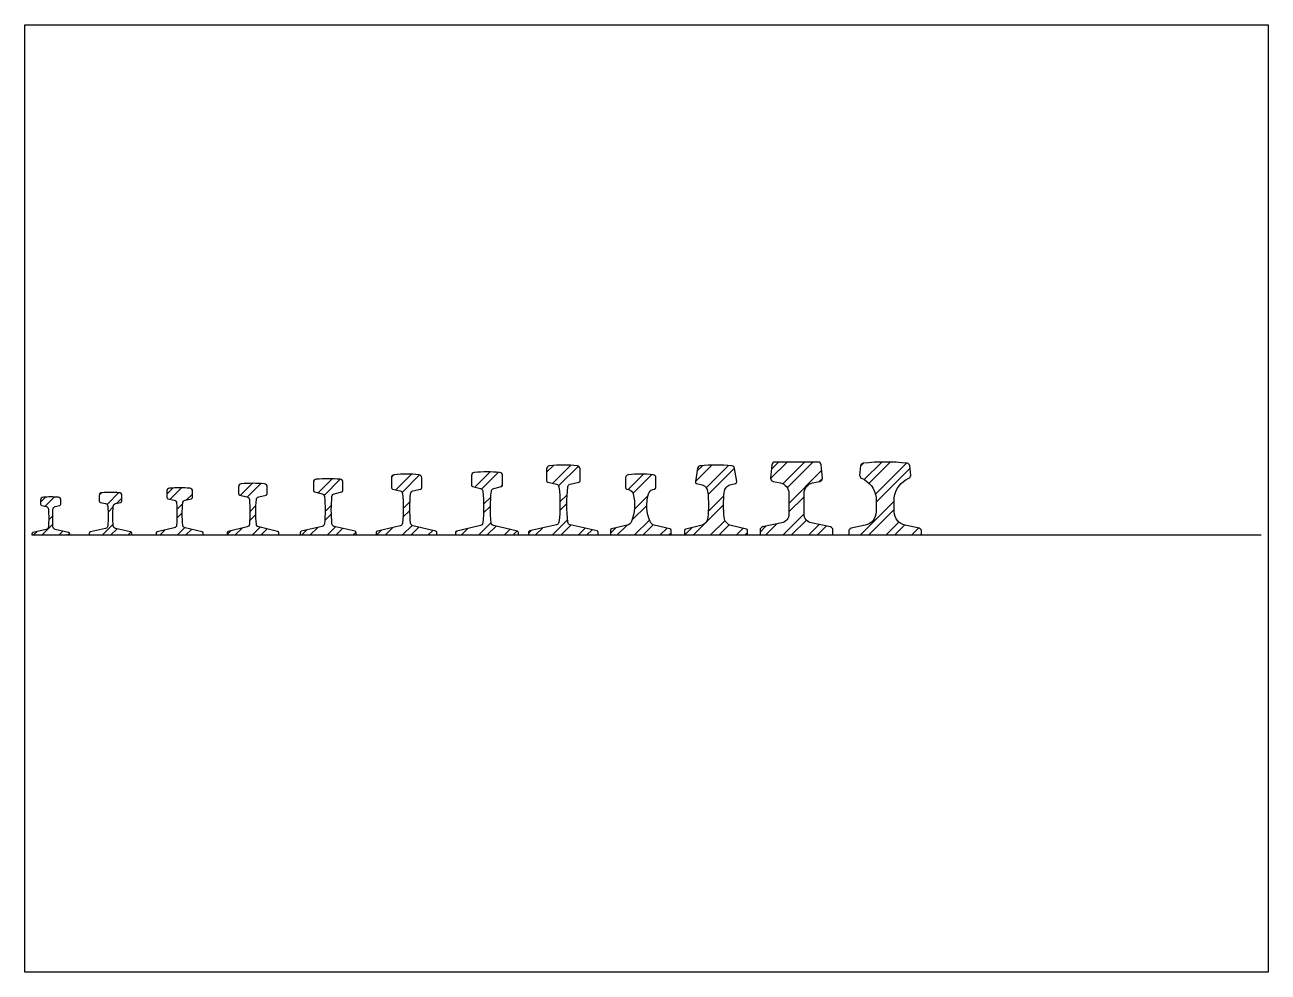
# Paper-space layout 'Layout1' of a CAD drawing. Header units: inches. Extents: x 1.05 to 9.45, y 0.8 to 7.2.
# The model-space entities are those that its viewports show. They can reach past a viewport. Long polylines and large blocks are cut down to what shows.
import ezdxf

# ---------------------------------------------------------------- set-up
doc = ezdxf.new("R2010")
doc.units = ezdxf.units.IN
doc.header["$MEASUREMENT"] = 0
doc.layers.add('HATCH', color=5, linetype='Continuous')

# ---------------------------------------------------------------- blocks, each defined once
blk = doc.blocks.new('AecDtl_CraneRail_030')
at = {"layer": 'HATCH'}
h = blk.add_hatch(dxfattribs=at)
h.set_pattern_fill('ANSI32', color=256, scale=4, style=0)
h.set_pattern_definition([(45, (-1.049073246757899, 0), (-1.060660171779821, 1.060660171779821), []), (45, (-0.3419664667578993, 0), (-1.060660171779821, 1.060660171779821), [])])
edge = h.paths.add_edge_path()
edge.add_line((1.5625, 0), (1.5625, 0.07108896178280588))
edge.add_arc((1.437499999999994, 0.07108896178280338), 0.1250000000000058, 1.144999685326813e-12, 77.00000000000058)
edge.add_line((1.465618881792977, 0.1928852198809636), (0.378889102555803, 0.4437765582557347))
edge.add_arc((0.4351268661419381, 0.687369074451837), 0.2499999999998368, 183.431292936319, 256.99999999995157, ccw=False)
edge.add_arc((12.16406250000004, 1.390625000002844), 12.00000000000022, 176.5687070636428, 183.4312929363844, ccw=False)
edge.add_arc((0.4351268661417484, 2.09388092554792), 0.2500000000000025, 102.999999999995, 176.5687070636276, ccw=False)
edge.add_line((0.378889102555803, 2.337473441744237), (0.7468688817930058, 2.422428267747506))
edge.add_arc((0.7187500000000244, 2.544224525845665), 0.1250000000000042, 282.9999999999987, 359.9999999999994)
edge.add_line((0.8437500000000284, 2.544224525845664), (0.84375, 2.859988748929197))
edge.add_arc((0.5937499999998777, 2.859988748929298), 0.2500000000001223, 359.999999999977, 447.1035009634804)
edge.add_arc((0, -8.875000000000018), 12.00000000000001, 87.10350096350989, 92.89649903649013)
edge.add_arc((-0.5937499999999344, 2.859988748929351), 0.2500000000000658, 92.89649903650728, 180.0000000000158)
edge.add_line((-0.84375, 2.859988748929283), (-0.8437500000000284, 2.544224525845664))
edge.add_arc((-0.7187500000000244, 2.544224525845665), 0.125000000000004, 180.0000000000006, 257.0000000000013)
edge.add_line((-0.7468688817930058, 2.422428267747506), (-0.378889102555803, 2.337473441744208))
edge.add_arc((-0.4351268661417471, 2.093880925547892), 0.2500000000000028, 3.431292936379009, 77.00000000000529, ccw=False)
edge.add_arc((-12.16406250000009, 1.390625000002844), 12.00000000000027, -3.431292936384409, 3.431292936357181, ccw=False)
edge.add_arc((-0.4351268661419415, 0.6873690744518329), 0.2499999999998399, 283.0000000000557, 356.568707063682, ccw=False)
edge.add_line((-0.3788891025557746, 0.4437765582557347), (-1.465618881792977, 0.1928852198809636))
edge.add_arc((-1.437499999999994, 0.07108896178280338), 0.1250000000000057, 102.9999999999994, 179.9999999999988)
edge.add_line((-1.5625, 0.07108896178280588), (-1.5625, 0))
edge.add_line((-1.5625, 0), (1.5625, 0))
at = {"color": 0, "linetype": 'ByBlock', "lineweight": -2}
blk.add_lwpolyline([(1.5625, 0), (1.5625, 0.07108896178280588, 0.3492156334215374), (1.465618881792977, 0.1928852198809636), (0.378889102555803, 0.4437765582557347, -0.3325040803923388), (0.1855750441451107, 0.6724061824191381, -0.02995263228771669), (0.1855750441447697, 2.108843817580862, -0.3325040803923389), (0.378889102555803, 2.337473441744237), (0.7468688817930058, 2.422428267747506, 0.3492156334215434), (0.8437500000000284, 2.544224525845664), (0.84375, 2.859988748929197, 0.3994831303838762), (0.606382978723417, 3.109669360608763, 0.02528210706624581), (-0.606382978723417, 3.109669360608763, 0.3994831303839025), (-0.84375, 2.859988748929283), (-0.8437500000000284, 2.544224525845664, 0.3492156334215434), (-0.7468688817930058, 2.422428267747506), (-0.378889102555803, 2.337473441744208, -0.3325040803923081), (-0.1855750441447697, 2.108843817580862, -0.02995263228771657), (-0.1855750441451107, 0.6724061824191381, -0.3325040803923081), (-0.3788891025557746, 0.4437765582557347), (-1.465618881792977, 0.1928852198809636, 0.3492156334215374), (-1.5625, 0.07108896178280588), (-1.5625, 0)], format="xyb", close=True, dxfattribs=at)
blk = doc.blocks.new('AecDtl_CraneRail_040')
at = {"layer": 'HATCH'}
h = blk.add_hatch(dxfattribs=at)
h.set_pattern_fill('ANSI32', color=256, scale=4, style=0)
h.set_pattern_definition([(45, (-1.75, 0), (-1.060660171779821, 1.060660171779821), []), (45, (-1.04289322, 0), (-1.060660171779821, 1.060660171779821), [])])
edge = h.paths.add_edge_path()
edge.add_arc((-0.6874999999999964, 3.229869724340654), 0.2500000000000038, 93.35432841181421, 179.9999999999988)
edge.add_line((-0.9375, 3.229869724340659), (-0.9375, 2.800243418763671))
edge.add_arc((-0.8124999999999964, 2.800243418763671), 0.1250000000000036, 180.0000000000002, 257.0000000000014)
edge.add_line((-0.8406188817929774, 2.678447160665513), (-0.4151214665535008, 2.580213342080583))
edge.add_arc((-0.4713592301395098, 2.336620825884331), 0.2499999999999543, 3.8157117676881853, 76.99999999998761, ccw=False)
edge.add_arc((-12.19531249999988, 1.554687499998707), 11.99999999999996, -3.815711767696598, 3.8157117677088763, ccw=False)
edge.add_arc((-0.4713592301393703, 0.7727541741157188), 0.2499999999999907, 282.9999999999978, 356.18428823229436, ccw=False)
edge.add_line((-0.4151214665534155, 0.5291616579194169), (-1.653118881792977, 0.2433474340449209))
edge.add_arc((-1.624999999999994, 0.1215511759467605), 0.1250000000000058, 102.9999999999994, 179.9999999999988)
edge.add_line((-1.75, 0.1215511759467631), (-1.75, 0))
edge.add_line((-1.75, 0), (1.75, 0))
edge.add_line((1.75, 0), (1.75, 0.1215511759467631))
edge.add_arc((1.624999999999994, 0.1215511759467605), 0.1250000000000062, 1.195888560230223e-12, 77.0000000000004)
edge.add_line((1.653118881792977, 0.2433474340449209), (0.4151214665534155, 0.5291616579194169))
edge.add_arc((0.4713592301393703, 0.7727541741157189), 0.2499999999999907, 183.8157117677056, 257.0000000000022, ccw=False)
edge.add_arc((12.19531249999991, 1.554687499998707), 12, 176.1842882322912, 183.8157117676966, ccw=False)
edge.add_arc((0.4713592301395098, 2.336620825884331), 0.2499999999999545, 103.0000000000125, 176.1842882323118, ccw=False)
edge.add_line((0.4151214665535008, 2.580213342080583), (0.8406188817929774, 2.678447160665513))
edge.add_arc((0.8124999999999964, 2.800243418763671), 0.1250000000000032, 282.9999999999986, 359.9999999999998)
edge.add_line((0.9375, 2.800243418763671), (0.9375, 3.229869724340659))
edge.add_arc((0.6875000000000098, 3.22986972434067), 0.2499999999999902, 359.9999999999976, 446.6456715881756)
edge.add_arc((2.842170943040401e-14, -8.499999999999865), 12.00000000000002, 86.64567158818099, 93.354328411819)
at = {"color": 0, "linetype": 'ByBlock', "lineweight": -2}
blk.add_lwpolyline([(-0.7021276595744439, 3.479441420603223, 0.397168517222494), (-0.9375, 3.229869724340659), (-0.9375, 2.800243418763671, 0.3492156334215464), (-0.8406188817929774, 2.678447160665513), (-0.4151214665535008, 2.580213342080583, -0.3306423280437512), (-0.2219134158872009, 2.353257705158398, -0.03331067915553238), (-0.2219134158870304, 0.7561172948415731, -0.3306423280437379), (-0.4151214665534155, 0.5291616579194169), (-1.653118881792977, 0.2433474340449209, 0.3492156334215368), (-1.75, 0.1215511759467631), (-1.75, 0), (1.75, 0), (1.75, 0.1215511759467631, 0.3492156334215368), (1.653118881792977, 0.2433474340449209), (0.4151214665534155, 0.5291616579194169, -0.3306423280437378), (0.2219134158870304, 0.7561172948415731, -0.03331067915553227), (0.2219134158872009, 2.353257705158398, -0.3306423280437513), (0.4151214665535008, 2.580213342080583), (0.8406188817929774, 2.678447160665513, 0.3492156334215464), (0.9375, 2.800243418763671), (0.9375, 3.229869724340659, 0.3971685172224612), (0.7021276595745007, 3.479441420603223, 0.02928040095926526)], format="xyb", close=True, dxfattribs=at)
blk = doc.blocks.new('AecDtl_CraneRail_050')
at = {"layer": 'HATCH'}
h = blk.add_hatch(dxfattribs=at)
h.set_pattern_fill('ANSI32', color=256, scale=4, style=0)
h.set_pattern_definition([(45, (-1.9375, 0), (-1.060660171779821, 1.060660171779821), []), (45, (-1.23039322, 0), (-1.060660171779821, 1.060660171779821), [])])
edge = h.paths.add_edge_path()
edge.add_arc((-1.024957896333945e-12, -8.12499999999993), 12.00000000000001, 86.03489359890128, 93.96510640108893)
edge.add_arc((-0.8125000000000142, 3.596874583444565), 0.2499999999999862, 93.96510640109132, 180.0000000000012)
edge.add_line((-1.0625, 3.59687458344456), (-1.0625, 3.094726942654376))
edge.add_arc((-0.9374999999999964, 3.094726942654376), 0.1250000000000036, 180, 257.0000000000013)
edge.add_line((-0.9656188817929774, 2.972930684556218), (-0.4463201942515695, 2.853041135909649))
edge.add_arc((-0.5025579578373147, 2.609448619713057), 0.2500000000002259, 4.347427547376583, 77.00000000006389, ccw=False)
edge.add_arc((-12.21875000000006, 1.718750000000776), 12.00000000000001, -4.347427547312691, 4.347427547305472, ccw=False)
edge.add_arc((-0.5025579578372295, 0.8280513802866972), 0.2500000000000044, 282.9999999999946, 355.6525724526891, ccw=False)
edge.add_line((-0.4463201942512853, 0.5844588640903794), (-1.840618881793006, 0.2625596482088781))
edge.add_arc((-1.812500000000023, 0.1407633901107176), 0.1250000000000059, 102.9999999999992, 179.9999999999987)
edge.add_line((-1.937500000000028, 0.1407633901107204), (-1.9375, 0))
edge.add_line((-1.9375, 0), (1.9375, 0))
edge.add_line((1.9375, 0), (1.937500000000028, 0.1407633901107204))
edge.add_arc((1.812500000000023, 0.1407633901107176), 0.1250000000000053, 1.272221872585352e-12, 77.00000000000081)
edge.add_line((1.840618881793006, 0.2625596482088781), (0.4463201942512853, 0.5844588640903794))
edge.add_arc((0.5025579578372295, 0.8280513802866971), 0.2500000000000037, 184.3474275473109, 257.0000000000054, ccw=False)
edge.add_arc((12.21875000000006, 1.718750000000776), 12.00000000000001, 175.6525724526945, 184.3474275473127, ccw=False)
edge.add_arc((0.5025579578373147, 2.609448619713057), 0.2500000000002257, 102.99999999993611, 175.6525724526235, ccw=False)
edge.add_line((0.4463201942515695, 2.853041135909649), (0.9656188817929774, 2.972930684556218))
edge.add_arc((0.9374999999999964, 3.094726942654376), 0.1250000000000028, 282.9999999999987, 360)
edge.add_line((1.0625, 3.094726942654376), (1.0625, 3.59687458344456))
edge.add_arc((0.8125000000000906, 3.596874583444494), 0.2499999999999094, 1.506310697141667e-11, 86.03489359892501)
at = {"color": 0, "linetype": 'ByBlock', "lineweight": -2}
blk.add_lwpolyline([(0.8297872340425556, 3.846276170326206, 0.03461589729919096), (-0.8297872340425556, 3.846276170326348, 0.394086362471462), (-1.0625, 3.59687458344456), (-1.0625, 3.094726942654376, 0.3492156334215479), (-0.9656188817929774, 2.972930684556218), (-0.4463201942515695, 2.853041135909649, -0.3280706107383488), (-0.2532772760889657, 2.628399654175354, -0.0379566747818724), (-0.2532772760890794, 0.809100345824703, -0.3280706107383844), (-0.4463201942512853, 0.5844588640903794), (-1.840618881793006, 0.2625596482088781, 0.3492156334215361), (-1.937500000000028, 0.1407633901107204), (-1.9375, 0), (1.9375, 0), (1.937500000000028, 0.1407633901107204, 0.3492156334215361), (1.840618881793006, 0.2625596482088781), (0.4463201942512853, 0.5844588640903794, -0.3280706107383846), (0.2532772760890794, 0.809100345824703, -0.0379566747818724), (0.2532772760889657, 2.628399654175354, -0.3280706107383488), (0.4463201942515695, 2.853041135909649), (0.9656188817929774, 2.972930684556218, 0.3492156334215479), (1.0625, 3.094726942654376), (1.0625, 3.59687458344456, 0.3940863624714619)], format="xyb", close=True, dxfattribs=at)
blk = doc.blocks.new('AecDtl_CraneRail_060')
at = {"layer": 'HATCH'}
h = blk.add_hatch(dxfattribs=at)
h.set_pattern_fill('ANSI32', color=256, scale=4, style=0)
h.set_pattern_definition([(45, (-2.125, 0), (-1.060660171779821, 1.060660171779821), []), (45, (-1.41789322, 0), (-1.060660171779821, 1.060660171779821), [])])
edge = h.paths.add_edge_path()
edge.add_arc((1.4210854715202e-14, -7.749999999999813), 11.99999999999981, 85.42366394908504, 94.57633605091496)
edge.add_arc((-0.9374999999999716, 3.962540021276338), 0.2499999999999989, 94.57633605091512, 179.9999999999997)
edge.add_line((-1.187499999999972, 3.96254002127634), (-1.187499999999972, 3.404835466545052))
edge.add_arc((-1.062499999999968, 3.404835466545052), 0.1250000000000036, 180, 257.0000000000013)
edge.add_line((-1.090618881792949, 3.283039208446894), (-0.4785549052148212, 3.14173310532118))
edge.add_arc((-0.5347926688006908, 2.898140589124734), 0.2500000000001111, 4.880689254455092, 77.00000000002859, ccw=False)
edge.add_arc((-12.24218749999985, 1.898437500001151), 11.99999999999977, -4.880689254428319, 4.880689254417177, ccw=False)
edge.add_arc((-0.5347926688008116, 0.8987344108750865), 0.2500000000000198, 283.00000000000466, 355.1193107455778, ccw=False)
edge.add_line((-0.4785549052148212, 0.6551418946787635), (-2.028118881792949, 0.2973968623728354))
edge.add_arc((-1.999999999999966, 0.1756006042746748), 0.1250000000000059, 102.9999999999992, 179.9999999999987)
edge.add_line((-2.124999999999972, 0.1756006042746776), (-2.125, 0))
edge.add_line((-2.125, 0), (2.125, 0))
edge.add_line((2.125, 0), (2.125, 0.1756006042746776))
edge.add_arc((1.999999999999993, 0.1756006042746748), 0.1250000000000071, 1.272221872585334e-12, 77.00000000000001)
edge.add_line((2.028118881792977, 0.2973968623728354), (0.4785549052148497, 0.6551418946787635))
edge.add_arc((0.53479266880084, 0.8987344108750865), 0.2500000000000193, 184.8806892544222, 256.9999999999954, ccw=False)
edge.add_arc((12.24218749999994, 1.898437500001151), 11.99999999999983, 175.1193107455828, 184.8806892544283, ccw=False)
edge.add_arc((0.5347926688007192, 2.898140589124734), 0.2500000000001105, 102.99999999997141, 175.1193107455449, ccw=False)
edge.add_line((0.4785549052148497, 3.14173310532118), (1.090618881792977, 3.283039208446894))
edge.add_arc((1.062499999999996, 3.404835466545052), 0.1250000000000028, 282.9999999999987, 360)
edge.add_line((1.1875, 3.404835466545052), (1.1875, 3.96254002127634))
edge.add_arc((0.9375, 3.962540021276338), 0.25, 3.053332494204976e-13, 85.42366394908488)
at = {"color": 0, "linetype": 'ByBlock', "lineweight": -2}
blk.add_lwpolyline([(0.9574468085106389, 4.211743000452429, 0.03995731063856924), (-0.9574468085106105, 4.211743000452429, 0.3910084029571738), (-1.187499999999972, 3.96254002127634), (-1.187499999999972, 3.404835466545052, 0.3492156334215479), (-1.090618881792949, 3.283039208446894), (-0.4785549052148212, 3.14173310532118, -0.3254953452816435), (-0.2856991617537972, 2.919410867616904, -0.0426178224955854), (-0.2856991617539961, 0.8774641323830679, -0.3254953452816433), (-0.4785549052148212, 0.6551418946787635), (-2.028118881792949, 0.2973968623728354, 0.3492156334215361), (-2.124999999999972, 0.1756006042746776), (-2.125, 0), (2.125, 0), (2.125, 0.1756006042746776, 0.3492156334215361), (2.028118881792977, 0.2973968623728354), (0.4785549052148497, 0.6551418946787635, -0.3254953452816433), (0.2856991617540245, 0.8774641323830679, -0.04261782249558518), (0.2856991617538256, 2.919410867616904, -0.3254953452816435), (0.4785549052148497, 3.14173310532118), (1.090618881792977, 3.283039208446894, 0.3492156334215479), (1.1875, 3.404835466545052), (1.1875, 3.96254002127634, 0.3910084029571738)], format="xyb", close=True, dxfattribs=at)
blk = doc.blocks.new('AecDtl_CraneRail_070')
at = {"layer": 'HATCH'}
h = blk.add_hatch(dxfattribs=at)
h.set_pattern_fill('ANSI32', color=256, scale=4, style=0)
h.set_pattern_definition([(45, (-2.3125, 0), (-1.060660171779821, 1.060660171779821), []), (45, (-1.60539322, 0), (-1.060660171779821, 1.060660171779821), [])])
edge = h.paths.add_edge_path()
edge.add_arc((1.70530256582424e-13, -7.375000000000018), 12.00000000000002, 85.27077768690674, 94.72922231309491)
edge.add_arc((-0.9687500000000036, 4.334996730891929), 0.2499999999999967, 94.72922231309497, 179.9999999999998)
edge.add_line((-1.21875, 4.33499673089193), (-1.21875, 3.662050097517721))
edge.add_arc((-1.093749999999996, 3.662050097517721), 0.1250000000000036, 180, 257.0000000000013)
edge.add_line((-1.121868881792977, 3.540253839419563), (-0.5038476588328535, 3.397572397597571))
edge.add_arc((-0.5600854224187763, 3.15397988140122), 0.2500000000000318, 5.4065251155731175, 77.00000000001188, ccw=False)
edge.add_arc((-12.25781249999996, 2.046875000001323), 11.99999999999984, -5.4065251155735154, 5.406525115560612, ccw=False)
edge.add_arc((-0.5600854224190144, 0.9397701185986852), 0.2500000000000099, 283.0000000000051, 354.5934748844353, ccw=False)
edge.add_line((-0.5038476588330241, 0.696177602402372), (-2.215618881792977, 0.3009840765367642))
edge.add_arc((-2.187499999999993, 0.1791878184386037), 0.1250000000000063, 103, 179.9999999999987)
edge.add_line((-2.3125, 0.1791878184386064), (-2.3125, 0))
edge.add_line((-2.3125, 0), (2.3125, 0))
edge.add_line((2.3125, 0), (2.3125, 0.1791878184386064))
edge.add_arc((2.187499999999993, 0.1791878184386037), 0.1250000000000071, 1.272221872585334e-12, 77.00000000000001)
edge.add_line((2.215618881792977, 0.3009840765367642), (0.5038476588330241, 0.696177602402372))
edge.add_arc((0.5600854224190144, 0.9397701185986853), 0.2500000000000098, 185.4065251155648, 256.9999999999949, ccw=False)
edge.add_arc((12.25781249999996, 2.046875000001323), 11.99999999999984, 174.5934748844394, 185.4065251155735, ccw=False)
edge.add_arc((0.5600854224187763, 3.15397988140122), 0.2500000000000312, 102.99999999998812, 174.5934748844269, ccw=False)
edge.add_line((0.5038476588328535, 3.397572397597571), (1.121868881792977, 3.540253839419563))
edge.add_arc((1.093749999999996, 3.662050097517721), 0.1250000000000028, 282.9999999999987, 360)
edge.add_line((1.21875, 3.662050097517721), (1.21875, 4.33499673089193))
edge.add_arc((0.9687499999999893, 4.334996730891944), 0.2500000000000107, 359.999999999997, 445.2707776869021)
at = {"color": 0, "linetype": 'ByBlock', "lineweight": -2}
blk.add_lwpolyline([(0.9893617021276668, 4.584145597506676, 0.04129369714380068), (-0.9893617021276668, 4.584145597506648, 0.3902395211324696), (-1.21875, 4.33499673089193), (-1.21875, 3.662050097517721, 0.3492156334215479), (-1.121868881792977, 3.540253839419563), (-0.5038476588328535, 3.397572397597571, -0.3229597582386313), (-0.3111976122574447, 3.177535304409787, -0.04721587204329982), (-0.3111976122577005, 0.9162146955901562, -0.3229597582385903), (-0.5038476588330241, 0.696177602402372), (-2.215618881792977, 0.3009840765367642, 0.3492156334215361), (-2.3125, 0.1791878184386064), (-2.3125, 0), (2.3125, 0), (2.3125, 0.1791878184386064, 0.3492156334215361), (2.215618881792977, 0.3009840765367642), (0.5038476588330241, 0.696177602402372, -0.3229597582385901), (0.3111976122577005, 0.9162146955901562, -0.04721587204329982), (0.3111976122574447, 3.177535304409787, -0.3229597582386315), (0.5038476588328535, 3.397572397597571), (1.121868881792977, 3.540253839419563, 0.3492156334215479), (1.21875, 3.662050097517721), (1.21875, 4.33499673089193, 0.3902395211324696)], format="xyb", close=True, dxfattribs=at)
blk = doc.blocks.new('AecDtl_CraneRail_080')
at = {"layer": 'HATCH'}
h = blk.add_hatch(dxfattribs=at)
h.set_pattern_fill('ANSI32', color=256, scale=4, style=0)
h.set_pattern_definition([(45, (-2.499999999999972, 0), (-1.060660171779821, 1.060660171779821), []), (45, (-1.792893219999971, 0), (-1.060660171779821, 1.060660171779821), [])])
edge = h.paths.add_edge_path()
edge.add_arc((-8.313350008393172e-13, -7.000000000000096), 12.00000000000016, 85.11785766752305, 94.88214233246902)
edge.add_arc((-1, 4.70736947396823), 0.250000000000001, 94.88214233246975, 179.9999999999972)
edge.add_line((-1.25, 4.707369473968242), (-1.25, 3.888014728490418))
edge.add_arc((-1.124999999999996, 3.888014728490418), 0.1250000000000036, 180, 257.0000000000013)
edge.add_line((-1.153118881792977, 3.766218470392261), (-0.5276893910233014, 3.621826695181653))
edge.add_arc((-0.5839271546092846, 3.378234178985376), 0.2499999999999727, 5.816285814157823, 76.9999999999946, ccw=False)
edge.add_arc((-12.27343749999994, 2.187499999999693), 11.99999999999997, -5.8162858141673155, 5.8162858141698734, ccw=False)
edge.add_arc((-0.5839271546092633, 0.9967658210146061), 0.2500000000000131, 283.000000000005, 354.1837141858341, ccw=False)
edge.add_line((-0.527689391023273, 0.75317330481829), (-2.403118881792977, 0.3201962907007214))
edge.add_arc((-2.374999999999993, 0.1984000326025609), 0.1250000000000063, 103, 179.9999999999987)
edge.add_line((-2.5, 0.1984000326025637), (-2.499999999999972, 0))
edge.add_line((-2.499999999999972, 0), (2.5, 0))
edge.add_line((2.5, 0), (2.5, 0.1984000326025637))
edge.add_arc((2.374999999999993, 0.1984000326025609), 0.1250000000000071, 1.272221872585334e-12, 77.00000000000001)
edge.add_line((2.403118881792977, 0.3201962907007214), (0.527689391023273, 0.75317330481829))
edge.add_arc((0.5839271546092633, 0.9967658210146061), 0.2500000000000125, 185.8162858141659, 256.999999999995, ccw=False)
edge.add_arc((12.27343749999997, 2.187499999999693), 12, 174.1837141858301, 185.8162858141672, ccw=False)
edge.add_arc((0.5839271546092846, 3.378234178985376), 0.2499999999999738, 103.0000000000054, 174.1837141858422, ccw=False)
edge.add_line((0.5276893910233014, 3.621826695181653), (1.153118881792977, 3.766218470392261))
edge.add_arc((1.124999999999996, 3.888014728490418), 0.1250000000000028, 282.9999999999987, 360)
edge.add_line((1.25, 3.888014728490418), (1.25, 4.707369473968242))
edge.add_arc((1.000000000000078, 4.707369473968159), 0.2499999999999218, 1.91342169636905e-11, 85.11785766754672)
at = {"color": 0, "linetype": 'ByBlock', "lineweight": -2}
blk.add_lwpolyline([(1.021276595744666, 4.956462441499326, 0.04263052603190337), (-1.021276595744666, 4.956462441499468, 0.3894708698869075), (-1.25, 4.707369473968242), (-1.25, 3.888014728490418, 0.3492156334215479), (-1.153118881792977, 3.766218470392261), (-0.5276893910233014, 3.621826695181653, -0.3209864919609394), (-0.3352141685371635, 3.403568948750973, -0.05080030092094105), (-0.3352141685371066, 0.9714310512489703, -0.3209864919609016), (-0.527689391023273, 0.75317330481829), (-2.403118881792977, 0.3201962907007214, 0.3492156334215361), (-2.5, 0.1984000326025637), (-2.499999999999972, 0), (2.5, 0), (2.5, 0.1984000326025637, 0.3492156334215361), (2.403118881792977, 0.3201962907007214), (0.527689391023273, 0.75317330481829, -0.3209864919609016), (0.3352141685371066, 0.9714310512489703, -0.05080030092094094), (0.3352141685371635, 3.403568948750973, -0.3209864919609394), (0.5276893910233014, 3.621826695181653), (1.153118881792977, 3.766218470392261, 0.3492156334215479), (1.25, 3.888014728490418), (1.25, 4.707369473968242, 0.3894708698869075)], format="xyb", close=True, dxfattribs=at)
blk = doc.blocks.new('AecDtl_CraneRail_085')
at = {"layer": 'HATCH'}
h = blk.add_hatch(dxfattribs=at)
h.set_pattern_fill('ANSI32', color=256, scale=4, style=0)
h.set_pattern_definition([(45, (-2.593749999999972, 0), (-1.060660171779821, 1.060660171779821), []), (45, (-1.886643219999975, 0), (-1.060660171779821, 1.060660171779821), [])])
edge = h.paths.add_edge_path()
edge.add_line((2.59375, 0), (2.59375, 0.1923811396845565))
edge.add_arc((2.468749999999993, 0.1923811396845537), 0.1250000000000071, 1.272221872585334e-12, 77.00000000000001)
edge.add_line((2.496868881792977, 0.3141773977827143), (0.5424021332096913, 0.76540160064323))
edge.add_arc((0.5986398967958095, 1.008994116839392), 0.2499999999998914, 186.1393710076072, 256.9999999999585, ccw=False)
edge.add_arc((12.28125000000003, 2.265625000001264), 12.00000000000012, 173.5459990470932, 186.1393710076542, ccw=False)
edge.add_arc((0.6057165773510675, 3.586389663599442), 0.2500000000000145, 103.00000000000148, 173.5459990470957, ccw=False)
edge.add_line((0.5494788137650914, 3.829982179795763), (1.184368881792977, 3.976558101364901))
edge.add_arc((1.15625, 4.098354359463059), 0.125000000000002, 282.9999999999971, 360)
edge.add_line((1.28125, 4.098354359463059), (1.28125, 4.892158193962615))
edge.add_arc((1.031249999999915, 4.892158193962707), 0.2500000000000853, 359.999999999979, 444.9649027785183)
edge.add_arc((0, -6.812499999999993), 12, 84.96490277854086, 95.03509722145914)
edge.add_arc((-1.031249999999901, 4.892158193962723), 0.2500000000000699, 95.03509722148526, 180.0000000000246)
edge.add_line((-1.281249999999972, 4.892158193962615), (-1.281249999999972, 4.098354359463059))
edge.add_arc((-1.156249999999972, 4.098354359463059), 0.125, 180, 257.0000000000029)
edge.add_line((-1.184368881792949, 3.976558101364901), (-0.549478813765063, 3.829982179795763))
edge.add_arc((-0.6057165773510391, 3.586389663599442), 0.2500000000000143, 6.454000952904323, 76.99999999999852, ccw=False)
edge.add_arc((-12.28124999999998, 2.265625000001265), 12.0000000000001, -6.1393710076541765, 6.454000952906824, ccw=False)
edge.add_arc((-0.5986398967957811, 1.008994116839392), 0.2499999999998906, 283.0000000000415, 353.8606289923928, ccw=False)
edge.add_line((-0.5424021332096629, 0.76540160064323), (-2.496868881792949, 0.3141773977827143))
edge.add_arc((-2.468749999999964, 0.1923811396845537), 0.1250000000000063, 103, 179.9999999999987)
edge.add_line((-2.593749999999972, 0.1923811396845565), (-2.593749999999972, 0))
edge.add_line((-2.593749999999972, 0), (2.59375, 0))
at = {"color": 0, "linetype": 'ByBlock', "lineweight": -2}
blk.add_lwpolyline([(2.59375, 0), (2.59375, 0.1923811396845565, 0.3492156334215361), (2.496868881792977, 0.3141773977827143), (0.5424021332096913, 0.76540160064323, -0.3194322218863737), (0.3500737243873004, 0.9822572895382962, -0.05500432208938036), (0.3573009726138423, 3.61449103942067, -0.3179199723863553), (0.5494788137650914, 3.829982179795763), (1.184368881792977, 3.976558101364901, 0.3492156334215479), (1.28125, 4.098354359463059), (1.28125, 4.892158193962615, 0.3887024429016511), (1.053191489361723, 5.141193474685394, 0.0439678119148828), (-1.053191489361723, 5.141193474685394, 0.3887024429016511), (-1.281249999999972, 4.892158193962615), (-1.281249999999972, 4.098354359463059, 0.3492156334215479), (-1.184368881792949, 3.976558101364901), (-0.549478813765063, 3.829982179795763, -0.3179199723863553), (-0.3573009726138139, 3.61449103942067, -0.05500432208938047), (-0.350073724387272, 0.9822572895382962, -0.3194322218863737), (-0.5424021332096629, 0.76540160064323), (-2.496868881792949, 0.3141773977827143, 0.3492156334215361), (-2.593749999999972, 0.1923811396845565), (-2.593749999999972, 0)], format="xyb", close=True, dxfattribs=at)
blk = doc.blocks.new('AecDtl_CraneRail_100')
at = {"layer": 'HATCH'}
h = blk.add_hatch(dxfattribs=at)
h.set_pattern_fill('ANSI32', color=256, scale=4, style=0)
h.set_pattern_definition([(45, (-2.874999999999972, 0), (-1.060660171779821, 1.060660171779821), []), (45, (-2.167893219999975, 0), (-1.060660171779821, 1.060660171779821), [])])
edge = h.paths.add_edge_path()
edge.add_line((2.875, 0), (2.875, 0.2055744609304782))
edge.add_arc((2.749999999999993, 0.2055744609304754), 0.1250000000000071, 1.272221872585334e-12, 77.00000000000001)
edge.add_line((2.778118881792977, 0.3273707190286359), (0.5617618033145391, 0.8390570686253795))
edge.add_arc((0.6179995669003944, 1.082649584821805), 0.2500000000000887, 186.9665845859121, 257.0000000000308, ccw=False)
edge.add_arc((12.28125000000001, 2.507812500002022), 12.00000000000023, 173.0334154141283, 186.9665845858918, ccw=False)
edge.add_arc((0.6179995668998117, 3.932975415178196), 0.2500000000000003, 102.99999999999739, 173.0334154141185, ccw=False)
edge.add_line((0.5617618033138569, 4.176567931374507), (1.278118881792977, 4.341951994282937))
edge.add_arc((1.249999999999993, 4.463748252381095), 0.1250000000000044, 283.0000000000002, 359.9999999999996)
edge.add_line((1.375, 4.463748252381095), (1.375, 5.446019622076562))
edge.add_arc((1.125, 5.446019622076559), 0.25, 8.142219984546603e-13, 84.50581773546914)
edge.add_arc((0, -6.249999999999993), 11.99999999999999, 84.50581773547194, 95.49418226452808)
edge.add_arc((-1.124999999999986, 5.446019622076574), 0.2499999999999832, 95.49418226453443, 180.0000000000026)
edge.add_line((-1.374999999999972, 5.446019622076562), (-1.374999999999972, 4.463748252381095))
edge.add_arc((-1.249999999999964, 4.463748252381095), 0.1250000000000071, 180.0000000000004, 256.9999999999998)
edge.add_line((-1.278118881792949, 4.341951994282937), (-0.5617618033138285, 4.176567931374507))
edge.add_arc((-0.6179995668997833, 3.932975415178196), 0.2499999999999992, 6.966584585881492, 77.00000000000261, ccw=False)
edge.add_arc((-12.28124999999999, 2.507812500002022), 12.00000000000023, -6.9665845858917805, 6.966584585871715, ccw=False)
edge.add_arc((-0.617999566900366, 1.082649584821805), 0.2500000000000882, 282.9999999999692, 353.03341541408787, ccw=False)
edge.add_line((-0.5617618033145106, 0.8390570686253795), (-2.778118881792949, 0.3273707190286359))
edge.add_arc((-2.749999999999964, 0.2055744609304754), 0.1250000000000063, 103, 179.9999999999987)
edge.add_line((-2.874999999999972, 0.2055744609304782), (-2.874999999999972, 0))
edge.add_line((-2.874999999999972, 0), (2.875, 0))
at = {"color": 0, "linetype": 'ByBlock', "lineweight": -2}
blk.add_lwpolyline([(2.875, 0), (2.875, 0.2055744609304782, 0.3492156334215361), (2.778118881792977, 0.3273707190286359), (0.5617618033145391, 0.8390570686253795, -0.3154590931854164), (0.3698453023662864, 1.052326969605105, -0.06086993001037826), (0.3698453023657748, 3.963298030394753, -0.31545909318543), (0.5617618033138569, 4.176567931374507), (1.278118881792977, 4.341951994282937, 0.3492156334215428), (1.375, 4.463748252381095), (1.375, 5.446019622076562, 0.3863984443278836), (1.148936170212778, 5.694871103397332, 0.04798255815416632), (-1.148936170212778, 5.694871103397332, 0.3863984443278836), (-1.374999999999972, 5.446019622076562), (-1.374999999999972, 4.463748252381095, 0.3492156334215428), (-1.278118881792949, 4.341951994282937), (-0.5617618033138285, 4.176567931374507, -0.3154590931854299), (-0.3698453023657464, 3.963298030394753, -0.06086993001037826), (-0.369845302366258, 1.052326969605105, -0.3154590931854163), (-0.5617618033145106, 0.8390570686253795), (-2.778118881792949, 0.3273707190286359, 0.3492156334215361), (-2.874999999999972, 0.2055744609304782), (-2.874999999999972, 0)], format="xyb", close=True, dxfattribs=at)
blk = doc.blocks.new('AecDtl_CraneRail_104')
at = {"layer": 'HATCH'}
h = blk.add_hatch(dxfattribs=at)
h.set_pattern_fill('ANSI32', color=256, scale=4, style=0)
h.set_pattern_definition([(45, (-2.5, 0), (-1.060660171779821, 1.060660171779821), []), (45, (-1.792893220000003, 0), (-1.060660171779821, 1.060660171779821), [])])
edge = h.paths.add_edge_path()
edge.add_arc((2.374999999999993, 0.3859000326025893), 0.1250000000000071, 1.272221872585334e-12, 77.00000000000001)
edge.add_line((2.403118881792977, 0.5076962907007498), (1.114691139759714, 0.8051532728999575))
edge.add_arc((1.227166666931673, 1.292338305292574), 0.5000000000000046, 202.4402991979663, 256.99999999999693, ccw=False)
edge.add_arc((4.000000000000028, 2.437499999999217), 3.499999999999729, 164.4218193368407, 202.4402991979588, ccw=False)
edge.add_arc((1.110205279588236, 3.243159030779847), 0.5000000000000199, 103.00000000000091, 164.4218193368525, ccw=False)
edge.add_line((0.9977297524162907, 3.730344063172481), (1.153118881792977, 3.766218470392261))
edge.add_arc((1.125, 3.888014728490418), 0.125000000000002, 282.9999999999971, 360)
edge.add_line((1.25, 3.888014728490418), (1.25, 4.70736947396793))
edge.add_arc((0.9999999999999218, 4.707369473968018), 0.2500000000000782, 359.9999999999798, 445.1178576675073)
edge.add_arc((0, -7.000000000000018), 12.00000000000001, 85.11785766752683, 94.88214233247318)
edge.add_arc((-0.9999999999999218, 4.707369473968018), 0.25000000000008, 94.88214233249272, 180.0000000000202)
edge.add_line((-1.25, 4.70736947396793), (-1.25, 3.888014728490418))
edge.add_arc((-1.125, 3.888014728490418), 0.125, 180, 257.0000000000029)
edge.add_line((-1.153118881792977, 3.766218470392261), (-0.9977297524162907, 3.730344063172481))
edge.add_arc((-1.110205279588236, 3.243159030779847), 0.5000000000000193, 15.57818066314752, 76.99999999999898, ccw=False)
edge.add_arc((-4.000000000000057, 2.437499999999219), 3.499999999999756, -22.440299197958723, 15.578180663159173, ccw=False)
edge.add_arc((-1.227166666931673, 1.292338305292571), 0.5000000000000019, 283.00000000000307, 337.5597008020339, ccw=False)
edge.add_line((-1.114691139759714, 0.8051532728999575), (-2.403118881792977, 0.5076962907007498))
edge.add_arc((-2.374999999999993, 0.3859000326025893), 0.1250000000000063, 103, 179.9999999999987)
edge.add_line((-2.5, 0.3859000326025921), (-2.5, 0))
edge.add_line((-2.5, 0), (2.5, 0))
edge.add_line((2.5, 0), (2.5, 0.3859000326025921))
at = {"color": 0, "linetype": 'ByBlock', "lineweight": -2}
blk.add_lwpolyline([(2.5, 0.3859000326025921, 0.3492156334215361), (2.403118881792977, 0.5076962907007498), (1.114691139759714, 0.8051532728999575, -0.2426631954469379), (0.7650277780869317, 1.101478022841377, -0.1674255018326696), (0.628572826186172, 3.377435535909854, -0.2746096237441317), (0.9977297524162907, 3.730344063172481), (1.153118881792977, 3.766218470392261, 0.3492156334215479), (1.25, 3.888014728490418), (1.25, 4.70736947396793, 0.3894708698869055), (1.021276595744695, 4.956462441499326, 0.04263052603190509), (-1.021276595744695, 4.956462441499326, 0.3894708698869055), (-1.25, 4.70736947396793), (-1.25, 3.888014728490418, 0.3492156334215479), (-1.153118881792977, 3.766218470392261), (-0.9977297524162907, 3.730344063172481, -0.2746096237441317), (-0.628572826186172, 3.377435535909854, -0.1674255018326681), (-0.7650277780869317, 1.101478022841377, -0.2426631954469393), (-1.114691139759714, 0.8051532728999575), (-2.403118881792977, 0.5076962907007498, 0.3492156334215361), (-2.5, 0.3859000326025921), (-2.5, 0), (2.5, 0)], format="xyb", close=True, dxfattribs=at)
blk = doc.blocks.new('AecDtl_CraneRail_135')
at = {"layer": 'HATCH'}
h = blk.add_hatch(dxfattribs=at)
h.set_pattern_fill('ANSI32', color=256, scale=4, style=0)
h.set_pattern_definition([(45, (-2.59375, 0), (-1.060660171779821, 1.060660171779821), []), (45, (-1.886643220000003, 0), (-1.060660171779821, 1.060660171779821), [])])
edge = h.paths.add_edge_path()
edge.add_line((-1.529852233643908, 5.478683286817329), (-1.700757956386013, 4.386756894445739))
edge.add_arc((-1.577261497435984, 4.367427522319201), 0.1250000000000099, 171.1043732627445, 257.000000000004)
edge.add_line((-1.605380379228961, 4.245631264221032), (-1.247622616761021, 4.163036376738944))
edge.add_arc((-1.416335907518871, 3.432258828149975), 0.7500000000000308, 4.913129083561614, 77.00000000000438, ccw=False)
edge.add_arc((-12.62500000000007, 2.468750000001941), 11.99999999999988, -4.913129083566901, 4.913129083547915, ccw=False)
edge.add_arc((-1.416335907519191, 1.505241171849899), 0.7500000000000072, 283.00000000000114, 355.0868709164414, ccw=False)
edge.add_line((-1.247622616761277, 0.7744636232609707), (-2.496868881792977, 0.4860523977827427))
edge.add_arc((-2.468749999999993, 0.3642561396845825), 0.1250000000000059, 103, 179.9999999999989)
edge.add_line((-2.59375, 0.3642561396845849), (-2.59375, 0))
edge.add_line((-2.59375, 0), (2.59375, 0))
edge.add_line((2.59375, 0), (2.59375, 0.3642561396845849))
edge.add_arc((2.468749999999993, 0.3642561396845825), 0.1250000000000071, 1.119555247875094e-12, 76.99999999999999)
edge.add_line((2.496868881792977, 0.4860523977827427), (1.247622616761277, 0.7744636232609707))
edge.add_arc((1.416335907519191, 1.505241171849899), 0.7500000000000054, 184.9131290835586, 256.9999999999989, ccw=False)
edge.add_arc((12.62500000000004, 2.468750000001941), 11.99999999999985, 175.0868709164521, 184.9131290835669, ccw=False)
edge.add_arc((1.416335907518871, 3.432258828149975), 0.750000000000032, 102.99999999999562, 175.0868709164384, ccw=False)
edge.add_line((1.247622616761021, 4.163036376738944), (1.605380379228961, 4.245631264221032))
edge.add_arc((1.577261497435984, 4.367427522319201), 0.1250000000000124, 282.999999999996, 368.8956267372556)
edge.add_line((1.700757956386013, 4.386756894445739), (1.529852233643908, 5.478683286817329))
edge.add_arc((1.28285931574387, 5.440024542564233), 0.2500000000000018, 8.895626737260695, 84.64658325858397)
edge.add_arc((4.405364961712621e-13, -8.249999999999975), 14, 84.64658325858305, 95.35341674142069)
edge.add_arc((-1.282859315743927, 5.440024542564195), 0.2499999999999529, 95.35341674141053, 171.1043732627286)
at = {"color": 0, "linetype": 'ByBlock', "lineweight": -2}
blk.add_lwpolyline([(-1.529852233643908, 5.478683286817329), (-1.700757956386013, 4.386756894445739, 0.3933844910985596), (-1.605380379228961, 4.245631264221032), (-1.247622616761021, 4.163036376738944, -0.3253388106881218), (-0.6690916346867652, 3.496492750026704, -0.04290143101043364), (-0.6690916346871063, 1.441007249973211, -0.3253388106881102), (-1.247622616761277, 0.7744636232609707), (-2.496868881792977, 0.4860523977827427, 0.3492156334215378), (-2.59375, 0.3642561396845849), (-2.59375, 0), (2.59375, 0), (2.59375, 0.3642561396845849, 0.3492156334215378), (2.496868881792977, 0.4860523977827427), (1.247622616761277, 0.7744636232609707, -0.32533881068811), (0.6690916346871063, 1.441007249973211, -0.04290143101043375), (0.6690916346867652, 3.496492750026704, -0.3253388106881218), (1.247622616761021, 4.163036376738944), (1.605380379228961, 4.245631264221032, 0.3933844910985594), (1.700757956386013, 4.386756894445739), (1.529852233643908, 5.478683286817329, 0.3431125745569044), (1.306184030575565, 5.688934079701767, 0.04675139097466689), (-1.306184030575594, 5.688934079701681, 0.3431125745568787)], format="xyb", close=True, dxfattribs=at)
blk = doc.blocks.new('AecDtl_CraneRail_171')
at = {"layer": 'HATCH'}
h = blk.add_hatch(dxfattribs=at)
h.set_pattern_fill('ANSI32', color=256, scale=4, style=0)
h.set_pattern_definition([(45, (-2.999999999999972, 0), (-1.060660171779821, 1.060660171779821), []), (45, (-2.292893219999975, 0), (-1.060660171779821, 1.060660171779821), [])])
edge = h.paths.add_edge_path()
edge.add_arc((-1.773124733529848, 5.750000000000031), 0.2499999999999973, 89.99999999999838, 174.447552001641)
edge.add_line((-2.021951744797491, 5.77418922205473), (-2.128390394875225, 4.679287901031444))
edge.add_arc((-1.879563383607568, 4.655098678976758), 0.2500000000000115, 174.4475520016444, 258.0000000000026)
edge.add_line((-1.931541306311999, 4.410561778793294), (-1.318077270534502, 4.280165972640219))
edge.add_arc((-1.500000000000028, 3.424286821998139), 0.8749999999999978, 9.094947017729282e-13, 78.00000000000091, ccw=False)
edge.add_line((-0.6250000000000284, 3.424286821998152), (-0.6250000000000284, 1.724490173852502))
edge.add_arc((-1.375000000000007, 1.724490173852496), 0.7499999999999787, -78.00000000000063, 3.979039320256561e-13, ccw=False)
edge.add_line((-1.2190662318867, 0.990879473302158), (-2.801977922704452, 0.6544212068746447))
edge.add_arc((-2.750000000000007, 0.4098843066912036), 0.249999999999991, 102.0000000000017, 180.0000000000016)
edge.add_line((-3, 0.4098843066911968), (-2.999999999999972, 0))
edge.add_line((-2.999999999999972, 0), (3, 0))
edge.add_line((3, 0), (3, 0.4098843066911968))
edge.add_arc((2.750000000000014, 0.4098843066912036), 0.2499999999999858, 359.9999999999984, 437.9999999999999)
edge.add_line((2.801977922704452, 0.6544212068746447), (1.2190662318867, 0.990879473302158))
edge.add_arc((1.375000000000007, 1.724490173852496), 0.7499999999999815, 179.9999999999996, 258.00000000000057, ccw=False)
edge.add_line((0.6250000000000284, 1.724490173852502), (0.6250000000000284, 3.424286821998152))
edge.add_arc((1.500000000000028, 3.424286821998139), 0.875, 101.99999999999909, 179.9999999999992, ccw=False)
edge.add_line((1.318077270534502, 4.280165972640219), (1.931541306311999, 4.410561778793294))
edge.add_arc((1.879563383607568, 4.655098678976758), 0.2500000000000103, 281.9999999999974, 365.5524479983557)
edge.add_line((2.128390394875225, 4.679287901031444), (2.021951744797491, 5.774189222054702))
edge.add_arc((1.773124733529848, 5.749999999999997), 0.2499999999999992, 5.552447998360224, 90.0000000000016)
edge.add_line((1.773124733529841, 6), (-1.773124733529841, 6.000000000000028))
at = {"color": 0, "linetype": 'ByBlock', "lineweight": -2}
blk.add_lwpolyline([(-1.773124733529841, 6.000000000000028, 0.3861062829715471), (-2.021951744797491, 5.77418922205473), (-2.128390394875225, 4.679287901031444, 0.3816251462311583), (-1.931541306311999, 4.410561778793294), (-1.318077270534502, 4.280165972640219, -0.3541185725306991), (-0.6250000000000284, 3.424286821998152), (-0.6250000000000284, 1.724490173852502, -0.3541185725307022), (-1.2190662318867, 0.990879473302158), (-2.801977922704452, 0.6544212068746447, 0.3541185725306999), (-3, 0.4098843066911968), (-2.999999999999972, 0), (3, 0), (3, 0.4098843066911968, 0.3541185725306999), (2.801977922704452, 0.6544212068746447), (1.2190662318867, 0.990879473302158, -0.3541185725307022), (0.6250000000000284, 1.724490173852502), (0.6250000000000284, 3.424286821998152, -0.3541185725306991), (1.318077270534502, 4.280165972640219), (1.931541306311999, 4.410561778793294, 0.3816251462311583), (2.128390394875225, 4.679287901031444), (2.021951744797491, 5.774189222054702, 0.3861062829715362), (1.773124733529841, 6)], format="xyb", close=True, dxfattribs=at)
blk = doc.blocks.new('AecDtl_CraneRail_175')
at = {"layer": 'HATCH'}
h = blk.add_hatch(dxfattribs=at)
h.set_pattern_fill('ANSI32', color=256, scale=4, style=0)
h.set_pattern_definition([(45, (-3, 0), (-1.060660171779821, 1.060660171779821), []), (45, (-2.292893219999996, 0), (-1.060660171779821, 1.060660171779821), [])])
edge = h.paths.add_edge_path()
edge.add_line((2.801977922704452, 0.5450462068746447), (1.641099347830021, 0.7917985652663333))
edge.add_arc((1.875, 1.89221461609187), 1.125000000000005, 179.9999999999996, 258.0000000000001, ccw=False)
edge.add_line((0.75, 1.892214616091877), (0.7499999999991473, 3.078612805334757))
edge.add_arc((2.749999999999147, 2.828124999998844), 2.015624999999257, 113.299059531951, 172.8612244646569, ccw=False)
edge.add_arc((1.853876376580416, 4.908994792218561), 0.2499999999999996, 293.2990595319832, 365.4989783630534)
edge.add_line((2.102725853387341, 4.932951793135203), (2.030390325241768, 5.68432540605906))
edge.add_arc((1.781540848434744, 5.6603684051425), 0.2500000000000911, 5.49897836303241, 84.23960935283637)
edge.add_arc((-1.4210854715202e-14, -12), 18.00000000000001, 84.23960935285726, 95.76039064714276)
edge.add_arc((-1.781540848434759, 5.660368405142518), 0.2500000000000694, 95.76039064716728, 174.5010216369713)
edge.add_line((-2.030390325241768, 5.68432540605906), (-2.102725853387341, 4.932951793135203))
edge.add_arc((-1.853876376580416, 4.908994792218561), 0.2500000000000001, 174.5010216369466, 246.7009404680168)
edge.add_arc((-2.749999999999147, 2.828124999998844), 2.01562499999926, 7.138775535343086, 66.70094046804888, ccw=False)
edge.add_line((-0.7499999999991473, 3.078612805334757), (-0.75, 1.892214616091877))
edge.add_arc((-1.875, 1.89221461609187), 1.125, -78.00000000000011, 2.8421709430404007e-13, ccw=False)
edge.add_line((-1.641099347830021, 0.7917985652663333), (-2.801977922704452, 0.5450462068746447))
edge.add_arc((-2.750000000000014, 0.3005093066912036), 0.2499999999999896, 102.0000000000001, 180.0000000000016)
edge.add_line((-3, 0.3005093066911968), (-3, 0))
edge.add_line((-3, 0), (3, 0))
edge.add_line((3, 0), (3, 0.3005093066911968))
edge.add_arc((2.750000000000014, 0.3005093066912036), 0.2499999999999858, 359.9999999999984, 437.9999999999999)
at = {"color": 0, "linetype": 'ByBlock', "lineweight": -2}
blk.add_lwpolyline([(2.801977922704452, 0.5450462068746447), (1.641099347830021, 0.7917985652663333, -0.3541185725306987), (0.75, 1.892214616091877), (0.7499999999991473, 3.078612805334757, -0.2659026599848785), (1.95275898330263, 4.679381573766705, 0.3258843726219197), (2.102725853387341, 4.932951793135203), (2.030390325241768, 5.68432540605906, 0.3577596083083822), (1.806632973060687, 5.909105988313598, 0.05031127685686906), (-1.806632973060715, 5.909105988313598, 0.3577596083083822), (-2.030390325241768, 5.68432540605906), (-2.102725853387341, 4.932951793135203, 0.3258843726219197), (-1.95275898330263, 4.679381573766705, -0.2659026599848784), (-0.7499999999991473, 3.078612805334757), (-0.75, 1.892214616091877, -0.3541185725306987), (-1.641099347830021, 0.7917985652663333), (-2.801977922704452, 0.5450462068746447, 0.3541185725306999), (-3, 0.3005093066911968), (-3, 0), (3, 0), (3, 0.3005093066911968, 0.3541185725306999)], format="xyb", close=True, dxfattribs=at)

msp = doc.modelspace()

# ---------------------------------------------------------------- linework, layer by layer
msp.add_line((0, 0), (100, 0))

# ---------------------------------------------------------------- block references
for name, p in [('AecDtl_CraneRail_085', (36.27585787854892, 0)), ('AecDtl_CraneRail_100', (42.55828708311822, 0)), ('AecDtl_CraneRail_135', (55.12314596013944, 0)), ('AecDtl_CraneRail_171', (61.74516602736438, 0)), ('AecDtl_CraneRail_175', (69.04636781990061, 0)), ('AecDtl_CraneRail_060', (17.00408139409484, 0)), ('AecDtl_CraneRail_070', (23.20161305845622, 0)), ('AecDtl_CraneRail_080', (29.653837811324, 0)), ('AecDtl_CraneRail_104', (48.92561429577808, 0)), ('AecDtl_CraneRail_030', (0.3641333349126228, 0)), ('AecDtl_CraneRail_040', (5.288199556742029, 0)), ('AecDtl_CraneRail_050', (10.97634504409061, 0))]:
    msp.add_blockref(name, p)

psp = doc.layouts.get("Layout1")

# ---------------------------------------------------------------- linework, layer by layer
psp.add_lwpolyline([(1.049999952316284, 0.7999999523162842), (1.049999952316284, 7.199999570846559), (9.44999957084656, 7.199999570846559), (9.44999957084656, 0.7999999523162842)], close=True)

# ---------------------------------------------------------------- viewports
at = {"layer": '0'}
psp.add_viewport(center=(5.249999761581422, 3.999999761581421), size=(8.399999618530275, 6.399999618530274), view_center_point=(49.40081666745631, 3.000000000000014), view_height=77.96340688197384, dxfattribs=at)

doc.saveas('drawing.dxf')
